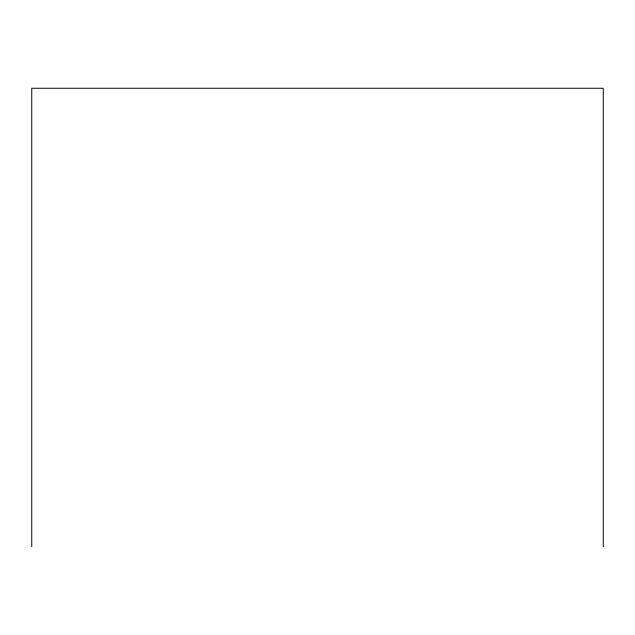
<?xml version="1.0" encoding="UTF-8"?>
<svg xmlns="http://www.w3.org/2000/svg" width="635" height="635" viewBox="0 0 635 635"><rect width="100%" height="100%" fill="white"/><g stroke="black" fill="none" stroke-linecap="round" stroke-linejoin="round"><path stroke-width="0.95" d="M603.25 546.743L603.25 88.257L31.75 88.257L31.75 546.743"/></g></svg>
